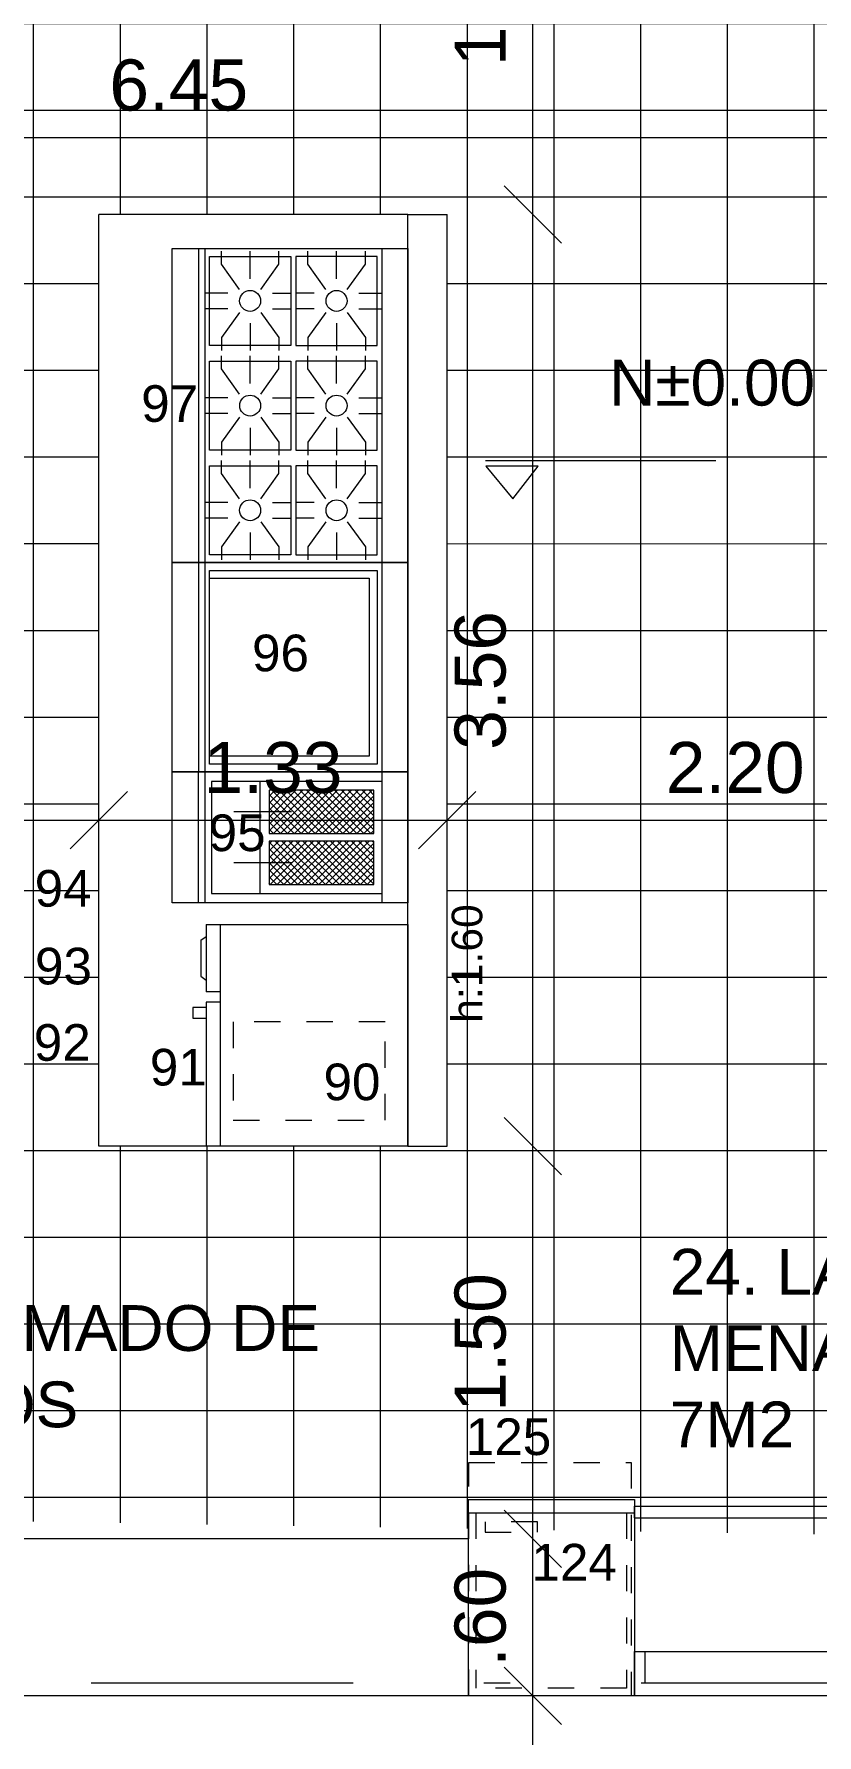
# Model space of a CAD drawing. Header units: inches. Extents: x 99003 to 99155, y 101852 to 101926.
# Drawn here: x 99048.01 to 99051, y 101903.2 to 101909.7 of the extents above; entities that cross this region are included whole.
import ezdxf

# ---------------------------------------------------------------- set-up
doc = ezdxf.new("R2010")
doc.units = ezdxf.units.IN
doc.header["$MEASUREMENT"] = 0
for name, pattern in [('DASHDOTX2', [2, 1, -0.5, 0, -0.5]), ('RAYITAS', [15, 12, -3]), ('TRAZOS2', [9.524999999999999, 6.35, -3.175])]:
    doc.linetypes.add(name, pattern=pattern)
for name, color, linetype, lineweight in [('A_EJES', 75, 'DASHDOTX2', 5), ('A_MUEB-FIJO', 3, 'Continuous', 15), ('A_PISO-ACHU', 251, 'Continuous', 0), ('A_TEXT', 154, 'Continuous', 0), ('A_TEXT-DIM', 54, 'Continuous', 13), ('A_TEXT-NIVL', 54, 'Continuous', 20), ('A_TEXT-NOTA', 53, 'Continuous', 20), ('MOBILIARIO', 3, 'Continuous', 15), ('MUROS', 7, 'Continuous', 5)]:
    doc.layers.add(name, color=color, linetype=linetype, lineweight=lineweight)
doc.styles.add('ARIAL', font='arial.ttf')
doc.styles.add('DIM', font='arial.ttf')
doc.dimstyles.new('BAN_REP_1-125', dxfattribs={"dimtxt": 0.195, "dimasz": 0.2188, "dimexe": 0.15, "dimexo": 0.03, "dimgap": 0.1, "dimtad": 1, "dimzin": 4, "dimdsep": 46, "dimtxsty": 'ARIAL', "dimblk": 'OBLIQUE', "dimcen": 0.1, "dimse1": 1, "dimse2": 1, "dimclrd": 256, "dimclre": 256, "dimclrt": 256, "dimadec": 0, "dimazin": 0, "dimtfac": 1, "dimtix": 1, "dimtofl": 0, "dimtmove": 1, "dimatfit": 3, "dimldrblk": 'OPEN90', "dimfxl": 1, "dimtolj": 1, "dimtzin": 0, "dimlwd": -1, "dimlwe": -1, "dimarcsym": 0})

# ---------------------------------------------------------------- blocks, each defined once
blk = doc.blocks.new('CM-60P15-B-flat-2')
at = {"color": 3}
for p, q in [((-85.27911252006015, 1196.954215123603), (812.437521358479, 1260.913618803675)), ((812.437521358479, 1260.913618803675), (897.7166338785391, 63.95940368007268)), ((0, 0), (-85.27911252006015, 1196.954215123603)), ((897.7166338785391, 63.95940368007268), (0, 0))]:
    blk.add_line(p, q, dxfattribs=at)
at = {"color": 2}
for p, q in [((629.6869921982798, 1187.745054894373), (626.1336611983497, 1237.618633457899)), ((773.0404677437182, 55.07663049957773), (687.7616323835246, 1252.026955483461)), ((797.977257027298, 56.8532959996719), (712.6981445072379, 1253.807511123275)), ((99.74743428690999, 7.102771860142639), (14.46832176685712, 1204.056986983746)), ((343.280040241465, 1197.407712215922), (34.05996300208062, 1175.376782856076)), ((34.05996300208062, 1175.376782856076), (58.22289096183522, 836.2325584793016)), ((81.07762799224292, 1148.658413894615), (77.52429699230561, 1198.53199245814)), ((194.7120550738982, 1101.615082833511), (187.2500599739651, 1206.349597818004)), ((300.5174835363869, 1164.292793134761), (296.9641525364568, 1214.166371698287)), ((367.4429682012196, 858.2634878391482), (343.280040241465, 1197.407712215922)), ((363.2294716676042, 1198.829044615946), (672.4495489033579, 1220.859973975534)), ((387.3923996273516, 859.684820239172), (363.2294716676042, 1198.829044615946)), ((410.2550166814835, 1172.111237080663), (406.7016856815535, 1221.984815644189)), ((486.3385312370519, 1081.51958075213), (410.2550166814835, 1172.111237080663)), ((523.8698933166306, 1125.066513113543), (516.4078982166975, 1229.801028098035)), ((567.2116310408746, 1087.281527275124), (629.6869921982798, 1187.745054894373)), ((672.4495489033579, 1220.859973975534), (696.6124768631125, 881.7157495987594)), ((157.1729127148792, 1058.067596152378), (81.07762799224292, 1148.658413894615)), ((238.0460125187019, 1063.829542675373), (300.5174835363869, 1164.292793134761)), ((113.8317454758217, 1040.713206552776), (26.55298298692651, 1034.494877302703)), ((283.3980224528132, 1052.794254792733), (353.2288127219144, 1057.769472512408)), ((443.0051442774347, 1064.165745472247), (373.1782441480536, 1059.190804912432)), ((612.5675311183368, 1076.246516552603), (699.842403463881, 1082.464568642557)), ((118.1032457915862, 980.8693567371774), (30.81281288716127, 974.6501960077821)), ((244.3281852242872, 975.5998128760511), (320.4155828164876, 885.0085334555524)), ((287.6622968124866, 992.9420703782343), (357.4930870815879, 997.9172880979095)), ((447.2694186371082, 1004.313561057749), (377.4425185077271, 999.3386204979333)), ((492.6245940823646, 993.2901281126678), (430.1531159615843, 892.8269774014543)), ((573.4976938861801, 999.0520746356624), (649.5850914783805, 908.4607952151646)), ((616.8312511582917, 1016.402112417543), (704.1061235038287, 1022.620164507497)), ((163.4589755601919, 969.8381435129158), (100.9757272723436, 869.3741542154066)), ((206.793103313852, 932.048805856517), (214.2553755736444, 827.3104007323054)), ((535.9509415565844, 955.5002361365487), (543.4132138163768, 850.7618310123371)), ((58.22289096183522, 836.2325584793016), (367.4429682012196, 858.2634878391482)), ((100.9757272723436, 869.3741542154066), (104.5296125919922, 819.4927953724418)), ((320.4155828164876, 885.0085334555524), (323.9694681361434, 835.1271746125885)), ((696.6124768631125, 881.7157495987594), (387.3923996273516, 859.684820239172)), ((430.1531159615843, 892.8269774014543), (433.7070012812401, 842.9456185584904)), ((649.5850914783805, 908.4607952151646), (653.138976798029, 858.5794363722007)), ((371.7058567618515, 798.4307541196167), (62.48577952246706, 776.3998247597701)), ((109.5034445126221, 749.6814557983089), (105.950113512692, 799.5550343618352)), ((223.1378715942774, 702.6381247372055), (215.6758764943443, 807.3726397216988)), ((328.9433000567733, 765.3158350384556), (325.3899690568433, 815.189413601981)), ((395.8687847216061, 459.2865297428425), (371.7058567618515, 798.4307541196167)), ((391.6513980482705, 799.8518093597804), (700.8714752840242, 821.8827387193678)), ((415.8143260080178, 460.7075849830062), (391.6513980482705, 799.8518093597804)), ((438.6768433142352, 773.1339947177812), (435.1235123143051, 823.0075732813066)), ((552.2957098370171, 726.0895550172372), (544.8337147370839, 830.8240700017295)), ((595.6374404545422, 688.3046689267358), (658.1128087186662, 788.7680967980677)), ((658.1128087186662, 788.7680967980677), (654.5594777187362, 838.6416753615931)), ((700.8714752840242, 821.8827387193678), (725.0344032437788, 482.7385143425936)), ((62.48577952246706, 776.3998247597701), (86.64870748222165, 437.2556003829959)), ((185.5987221285541, 659.0907378039892), (109.5034445126221, 749.6814557983089)), ((266.4718219323695, 664.8526843269838), (328.9433000567733, 765.3158350384556)), ((514.7565603749172, 682.5421680842783), (438.6768433142352, 773.1339947177812)), ((311.8238389731996, 653.8172966964275), (381.6546292423009, 658.7925144161027)), ((471.4309607978139, 665.1887873759415), (401.6040606684328, 660.2138468161265)), ((641.0011279145328, 677.2701127757591), (728.2682199842602, 683.4876105462517)), ((142.2575619962081, 641.7362484564701), (54.97490936759277, 635.5176420465368)), ((316.0878361730138, 593.9690024216479), (385.9186264421151, 598.9442201413231)), ((475.6949579976281, 605.3404931011628), (405.8641677285268, 600.3652753814877)), ((521.0504106027511, 594.3131700163622), (458.5749425945978, 493.8497350349435)), ((601.9235104065665, 600.0751165393576), (678.0109079990216, 509.48383711523)), ((645.2570676789328, 617.4251543176088), (732.5319400244771, 623.6432064075634)), ((146.5290623122273, 581.8923986372429), (59.23862940780964, 575.6732379078485)), ((191.8847920805783, 570.8611854166111), (129.4015437929847, 470.3971961154721)), ((235.2189198342385, 533.0718477602122), (242.6811920940308, 428.3334426359997)), ((272.7540017446736, 576.6228547797455), (348.8413993371287, 486.0315753556188)), ((564.3767580769709, 556.523278040243), (571.8390303367632, 451.7848729160314)), ((86.64870748222165, 437.2556003829959), (395.8687847216061, 459.2865297428425)), ((129.4015437929847, 470.3971961154721), (132.9554291123786, 420.5158372761362)), ((348.8413993371287, 486.0315753556188), (352.3952846565226, 436.1502165162829)), ((725.0344032437788, 482.7385143425936), (415.8143260080178, 460.7075849830062)), ((458.5749425945978, 493.8497350349435), (462.1288279139844, 443.9683761956085)), ((678.0109079990216, 509.48383711523), (681.5647933184155, 459.602478275895)), ((400.1330590815342, 399.4343453247147), (90.91298184214975, 377.4034159648691)), ((137.9306468320501, 350.6850470070367), (134.3773158321201, 400.5586255705621)), ((251.5647967538462, 303.6456060856526), (244.1030788137723, 408.3762309304257)), ((357.3705023762013, 366.3194262471834), (353.8171713762713, 416.1930048107088)), ((424.2957098814295, 60.29401108765978), (400.1330590815342, 399.4343453247147)), ((420.0824905076734, 400.8556777247386), (729.3025677434271, 422.8866070843269)), ((444.2451413075687, 61.71534348768364), (420.0824905076734, 400.8556777247386)), ((467.108035521298, 374.1378701930844), (463.554704521368, 424.0114487566107)), ((580.7304152760189, 327.0975906854037), (573.268697335945, 431.8282155301777)), ((686.5477913175273, 389.772242326515), (682.9944603175973, 439.6458208900413)), ((729.3025677434271, 422.8866070843269), (753.4652185433224, 83.74627284727194)), ((90.91298184214975, 377.4034159648691), (115.0756326420451, 38.2630817278141)), ((214.0259244479748, 260.0943290127161), (137.9306468320501, 350.6850470070367)), ((294.8990242517975, 265.8562755357107), (357.3705023762013, 366.3194262471834)), ((543.1915429701476, 283.5463136124681), (467.108035521298, 374.1378701930844)), ((624.0646427739703, 289.3082601354627), (686.5477913175273, 389.772242326515)), ((499.8578859573827, 266.1962687243886), (430.0309858280016, 261.2213281645736)), ((669.4280530740944, 278.2775941242062), (756.695145143829, 284.4950918946988)), ((170.6844871557696, 242.7437298049163), (83.40183452716155, 236.525123394983)), ((340.2507641327684, 254.8247780448737), (410.0815544018697, 259.7999957645488)), ((344.5150384926965, 194.9725936267469), (414.3458287617977, 199.947811346422)), ((504.122160317318, 206.3440843062608), (434.2952601879369, 201.3691437464458)), ((549.4776129224338, 195.3167612214611), (487.0061348016607, 94.85361051024756)), ((630.3507127262492, 201.0787077444556), (706.44589059789, 110.4879826436782)), ((673.6839928385016, 218.4326356660549), (760.9588651840459, 224.6506877560096)), ((174.9559874717961, 182.899879985689), (85.17576578018634, 176.5033298662484)), ((220.311994400261, 171.8647766217091), (157.8287461124128, 71.40078732419897)), ((263.6458449940619, 134.0793291050295), (271.1081172538543, 29.34092398081793)), ((301.1812040643563, 177.6264459848444), (377.2686016565567, 87.03516656434567)), ((592.8114635162347, 157.5313137047815), (600.273735776027, 52.79290858056902)), ((157.8287461124128, 71.40078732419897), (161.3823542722021, 21.52331862095434)), ((377.2686016565567, 87.03516656434567), (380.8222098163533, 37.15769786110104)), ((753.4652185433224, 83.74627284727194), (444.2451413075687, 61.71534348768364)), ((487.0061348016607, 94.85361051024756), (490.55974296145, 44.97614180700202)), ((706.44589059789, 110.4879826436782), (709.9994987576792, 60.61051394043261)), ((115.0756326420451, 38.2630817278141), (424.2957098814295, 60.29401108765978))]:
    blk.add_line(p, q, dxfattribs=at)
for centre, radius in [((200.7524406139419, 1016.833889414874), 40), ((529.9102788566743, 1040.285319694905), 40), ((229.1782571343283, 617.8569313185681), 40), ((558.3360953770607, 641.3083615985997), 40), ((586.7710779761837, 242.312507123419), 40.0038999999997), ((257.605459454011, 218.860522523667), 40.0038999999997)]:
    blk.add_circle(centre, radius, dxfattribs=at)
blk = doc.blocks.new('SCC-61')
at = {"color": 0, "linetype": 'ByBlock'}
for p, q in [((3.609557097661309e-09, -770.9999999957518), (0, 0)), ((0, 0), (846.99999999998, 1.13686837721616e-10)), ((846.99999999998, 1.13686837721616e-10), (847.000000003618, -770.9999999921138)), ((0, -716.9999999999845), (846.99999999998, -716.9999999998709)), ((3.609557097661309e-09, -770.9999999957518), (257.0000000036146, -771.0000000026866)), ((257.0000000033588, -717.0000000000982), (257.0000000036146, -771.0000000026866)), ((297.0000000033792, -716.9999999999277), (297.0000000036066, -770.9999999999013)), ((297.0000000036066, -770.9999999999013), (846.99999999998, -770.9999999998445))]:
    blk.add_line(p, q, dxfattribs=at)
at = {"color": 4, "linetype": 'ByBlock'}
for p, q in [((60.00000000361183, -790.9999999985189), (45.00000000362547, -770.9999999955244)), ((197.0000000036123, -791.0000000042601), (212.0000000036271, -771.0000000028572)), ((317.0000000036168, -770.9999999999013), (317.0000000036168, -820.9999999999127)), ((357.0000000040636, -820.9999999999127), (357.0000000040636, -770.9999999999013)), ((60.00000000361183, -790.9999999985189), (197.0000000036123, -791.0000000042601)), ((317.0000000036168, -820.9999999999127), (357.0000000040636, -820.9999999999127))]:
    blk.add_line(p, q, dxfattribs=at)
at = {"color": 4, "linetype": 'TRAZOS2'}
blk.add_lwpolyline([(746.9999999999898, -666.9999999998688), (746.9999999999898, -86.99999999989791), (371.9999999999898, -86.99999999989791), (371.9999999999898, -666.9999999998688)], close=True, dxfattribs=at)
blk = doc.blocks.new('CM-01F10-B')
at = {"color": 0, "linetype": 'ByBlock'}
for p, q in [((0, -899.7427684827562), (0, 0.2533315181062789)), ((0, 0.2533315181062789), (800.0078000004578, 0.2533315181062789)), ((800.0078000004578, 0.2533315181062789), (800.0078000004578, -899.7427684827562)), ((800.0078000004578, -899.7427684827562), (0, -899.7427684827562))]:
    blk.add_line(p, q, dxfattribs=at)
at = {"color": 2, "linetype": 'ByBlock'}
for p, q in [((0.007800001185387373, -99.74666848043853), (799.992200001725, -99.74666848043853)), ((29.98830000069574, -117.2505684827775), (769.9960999998439, -117.2505684827775)), ((29.98830000069574, -757.2623684810969), (29.98830000069574, -117.2584684810863)), ((769.9960999998439, -117.2505684827775), (769.9960999998439, -757.2623684810969)), ((0.01170000177808106, -774.7466684833489), (799.992200001725, -774.7466684833489)), ((769.9960999998439, -757.2623684810969), (29.98830000069574, -757.2623684810969)), ((0.01170000177808106, -799.7466684811661), (799.992200001725, -799.7466684811661))]:
    blk.add_line(p, q, dxfattribs=at)
at = {"color": 4, "linetype": 'ByBlock'}
for p, q in [((59.98050000198418, -757.2623684810969), (59.98050000198418, -147.2584684835601)), ((59.98050000198418, -147.2584684835601), (739.9844000028679, -147.2584684835601)), ((739.9844000028679, -147.2584684835601), (739.9844000028679, -757.2623684810969))]:
    blk.add_line(p, q, dxfattribs=at)
blk = doc.blocks.new('FE-30L06-B-C')
at = {"linetype": 'ByBlock'}
h = blk.add_hatch(dxfattribs=at)
h.set_pattern_fill('ANSI37', color=4, scale=150, style=0)
h.set_pattern_definition([(45, (0, 0), (-13.25825214724776, 13.25825214724777), []), (135, (0, 0), (-13.25825214724777, -13.25825214724776), [])])
h.paths.add_polyline_path([(234.9843999982113, -130.0039000016113), (69.98829999793087, -130.0039000016113), (69.98829999793087, -530.0117000006139), (234.9843999982113, -530.0117000006139)])
h = blk.add_hatch(dxfattribs=at)
h.set_pattern_fill('ANSI37', color=4, scale=150, style=0)
h.set_pattern_definition([(135, (500.0429999963671, 0), (13.25825214724776, 13.25825214724777), []), (45.00000000000001, (500.0429999963671, 0), (13.25825214724777, -13.25825214724776), [])])
h.paths.add_polyline_path([(265.0585999981558, -130.0039000016113), (430.0546999984363, -130.0039000016113), (430.0546999984363, -530.0117000006139), (265.0585999981558, -530.0117000006139)])
at = {"color": 0, "linetype": 'ByBlock'}
for p, q in [((0, 0), (499.9921999988146, 0)), ((0, -900.0000000014552), (0, 0)), ((499.9921999988146, 0), (499.9921999988146, -900.0000000014552)), ((499.9921999988146, -900.0000000014552), (0, -900.0000000014552))]:
    blk.add_line(p, q, dxfattribs=at)
at = {"color": 2, "linetype": 'ByBlock'}
for p, q in [((0, -100.0000000021828), (499.9921999988146, -100.0000000021828)), ((36.05469999820343, -100.0038999991375), (36.05469999820343, -749.9922000024526)), ((463.9882999981637, -749.9922000024526), (463.9882999981637, -100.0038999991375)), ((69.98829999793088, -130.0039000016113), (69.98829999793088, -530.0117000006139)), ((234.9843999982113, -130.0039000016113), (69.98829999793088, -130.0039000016113)), ((234.9843999982113, -530.0117000006139), (234.9843999982113, -130.0039000016113)), ((264.9843999970471, -130.0039000016113), (264.9843999970471, -530.0117000006139)), ((429.988299998513, -130.0039000016113), (264.9843999970471, -130.0039000016113)), ((429.988299998513, -530.0117000006139), (429.988299998513, -130.0039000016113)), ((152.4726999996346, -445.011700001487), (152.4726999996346, -665.0078000020585)), ((347.4726999993436, -445.011700001487), (347.4726999993436, -665.0078000020585)), ((38.8671999971848, -565.0077999998757), (463.9882999981637, -565.0077999998757)), ((69.98829999793088, -530.0117000006139), (234.9843999982113, -530.0117000006139)), ((264.9843999970471, -530.0117000006139), (429.988299998513, -530.0117000006139)), ((0, -775.0039000020479), (499.9921999988146, -775.0039000020479)), ((36.05469999820343, -749.9922000024526), (463.9882999981637, -749.9922000024526)), ((499.9921999988146, -799.9999999992724), (0, -799.9999999992724))]:
    blk.add_line(p, q, dxfattribs=at)
at = {"linetype": 'ByBlock'}
blk.add_line((0, -900.0000000014552), (0, -900.0000000014552), dxfattribs=at)
blk = doc.blocks.new('ACTIVAIR-flat-1')
at = {"color": 4, "linetype": 'RAYITAS'}
for p, q in [((-618.4323746032096, -44.06129869441361), (0, 0)), ((0, 0), (63.368422264728, -889.4218967071724)), ((-555.0639523384816, -933.4831954015935), (-618.4323746032096, -44.06129869441361)), ((63.368422264728, -889.4218967071724), (-555.0639523384816, -933.4831954015935))]:
    blk.add_line(p, q, dxfattribs=at)
blk = doc.blocks.new('MV-120-7-flat-1')
at = {"color": 3}
for p, q in [((-1196.971731509533, -85.28034940708108), (0, 0)), ((-2.619344741106033e-10, 3.628883860073984e-09), (12.08104667561565, -169.566277088448)), ((-1145.442593500018, -808.4468226124047), (-1196.965886328064, -85.2799329568802)), ((48.32501818168384, -678.276778769329), (51.52329282804567, -723.1668896555245)), ((51.52329282804567, -723.1668896555245), (-1145.442593500018, -808.4468226124047))]:
    blk.add_line(p, q, dxfattribs=at)
at = {"color": 2}
for p, q in [((-36.34636381788732, -52.70457261273032), (-1193.419232448927, -135.1422575878516)), ((-27.81781620287802, -172.4089415204078), (-36.34636381788732, -52.70457261273032)), ((12.08104667561565, -169.566277088448), (-1095.114353219389, -248.4503543639248)), ((-1095.114353219389, -248.4503543639248), (-1058.870381723951, -757.1608560492098)), ((48.32501818168384, -678.276778769329), (-1058.870381723951, -757.1608560492098))]:
    blk.add_line(p, q, dxfattribs=at)
blk = doc.blocks.new('ECO-545-D-flat-1')
at = {"color": 3}
for p, q in [((0, 0), (633.3944481823055, 45.12729785643319)), ((53.29995809808315, -748.1036789554923), (0, 0)), ((686.6944062803886, -702.9763810991158), (633.3944481823055, 45.12729785643319)), ((683.1410757405174, -653.102802502015), (49.74662755820464, -698.2301003583916)), ((686.6944062803886, -702.9763810991158), (53.29995809808315, -748.1036789554923))]:
    blk.add_line(p, q, dxfattribs=at)
at = {"color": 4, "linetype": 'TRAZOS2'}
for p, q in [((32.05614548214362, -27.79214883426903), (605.6022993479783, 13.07115237431526)), ((653.2169285823184, -655.2348008259364), (605.6022993479783, 13.07115237431526)), ((79.67077471639641, -696.0981020344702), (32.05614548214362, -27.79214883426903))]:
    blk.add_line(p, q, dxfattribs=at)
blk.add_lwpolyline([(416.3237777983668, -637.0239493454515), (615.8180921864987, -622.8106271859624), (612.9754277545944, -582.9117643083364), (413.4811133664698, -597.1250864678254)], close=True, dxfattribs=at)
blk = doc.blocks.new('_Oblique')
at = {"color": 0, "linetype": 'ByBlock', "lineweight": -2}
blk.add_line((-0.5, -0.5), (0.5, 0.5), dxfattribs=at)
blk = doc.blocks.new('*D184')
at = {"layer": 'A_TEXT-DIM', "transparency": 16777216}
blk.add_line((99045.34223793684, 101909.3037198899), (99051.7922323486, 101909.3037198899), dxfattribs=at)
at = {"layer": 'DEFPOINTS', "color": 0, "transparency": 16777216}
for p in [(99045.34223793684, 101909.5548151485), (99051.7922323486, 101909.5244181835), (99051.7922323486, 101909.3037198899)]:
    blk.add_point(p, dxfattribs=at)
at = {"layer": 'A_TEXT-DIM', "transparency": 16777216, "xscale": 0.2188, "yscale": 0.2188, "zscale": 0.2188, "rotation": 180}
blk.add_blockref('_Oblique', (99045.34223793684, 101909.3037198899), dxfattribs=at)
at = {"layer": 'A_TEXT-DIM', "transparency": 16777216, "xscale": 0.2188, "yscale": 0.2188, "zscale": 0.2188}
blk.add_blockref('_Oblique', (99051.7922323486, 101909.3037198899), dxfattribs=at)
at = {"layer": 'A_TEXT-DIM', "transparency": 16777216, "insert": (99048.56723514272, 101909.5032816225), "char_height": 0.195, "attachment_point": 5, "style": 'ARIAL'}
blk.add_mtext('\\A1;6.45', dxfattribs=at)
blk = doc.blocks.new('_Open90')
at = {"color": 0, "linetype": 'ByBlock', "lineweight": -2}
for p, q in [((-0.5, 0.5), (0, 0)), ((0, 0), (-1, 0)), ((0, 0), (-0.5, -0.5))]:
    blk.add_line(p, q, dxfattribs=at)
blk = doc.blocks.new('*D210')
at = {"layer": 'A_TEXT-DIM', "transparency": 16777216}
blk.add_line((99045.34181121991, 101906.6958062944), (99048.26230567865, 101906.6958062944), dxfattribs=at)
at = {"layer": 'DEFPOINTS', "color": 0, "transparency": 16777216}
for p in [(99048.26230567865, 101906.6958062944), (99048.26230567865, 101906.4831890765), (99045.34181121991, 101906.417206585)]:
    blk.add_point(p, dxfattribs=at)
at = {"layer": 'A_TEXT-DIM', "transparency": 16777216, "xscale": 0.2188, "yscale": 0.2188, "zscale": 0.2188, "rotation": 180}
blk.add_blockref('_Oblique', (99045.34181121991, 101906.6958062944), dxfattribs=at)
at = {"layer": 'A_TEXT-DIM', "transparency": 16777216, "xscale": 0.2188, "yscale": 0.2188, "zscale": 0.2188}
blk.add_blockref('_Oblique', (99048.26230567865, 101906.6958062944), dxfattribs=at)
at = {"layer": 'A_TEXT-DIM', "transparency": 16777216, "insert": (99046.80205844928, 101906.895368027), "char_height": 0.195, "attachment_point": 5, "style": 'ARIAL'}
blk.add_mtext('\\A1;2.92', dxfattribs=at)
blk = doc.blocks.new('*D211')
at = {"layer": 'A_TEXT-DIM', "transparency": 16777216}
blk.add_line((99048.26230567865, 101906.6958062944), (99049.59230454324, 101906.6958062944), dxfattribs=at)
at = {"layer": 'DEFPOINTS', "color": 0, "transparency": 16777216}
for p in [(99049.59230454324, 101906.6958062944), (99048.26230567865, 101906.4831890765), (99049.59230454324, 101906.3859070193)]:
    blk.add_point(p, dxfattribs=at)
at = {"layer": 'A_TEXT-DIM', "transparency": 16777216, "xscale": 0.2188, "yscale": 0.2188, "zscale": 0.2188, "rotation": 180}
blk.add_blockref('_Oblique', (99048.26230567865, 101906.6958062944), dxfattribs=at)
at = {"layer": 'A_TEXT-DIM', "transparency": 16777216, "xscale": 0.2188, "yscale": 0.2188, "zscale": 0.2188}
blk.add_blockref('_Oblique', (99049.59230454324, 101906.6958062944), dxfattribs=at)
at = {"layer": 'A_TEXT-DIM', "transparency": 16777216, "insert": (99048.92730511095, 101906.8954345345), "char_height": 0.195, "attachment_point": 5, "style": 'ARIAL'}
blk.add_mtext('\\A1;1.33', dxfattribs=at)
blk = doc.blocks.new('*D212')
at = {"layer": 'A_TEXT-DIM', "transparency": 16777216}
blk.add_line((99049.59230454324, 101906.6958062944), (99051.792237939, 101906.6958062944), dxfattribs=at)
at = {"layer": 'DEFPOINTS', "color": 0, "transparency": 16777216}
for p in [(99051.792237939, 101906.6958062944), (99049.59230454324, 101906.3859070193), (99051.792237939, 101905.8612002187)]:
    blk.add_point(p, dxfattribs=at)
at = {"layer": 'A_TEXT-DIM', "transparency": 16777216, "xscale": 0.2188, "yscale": 0.2188, "zscale": 0.2188, "rotation": 180}
blk.add_blockref('_Oblique', (99049.59230454324, 101906.6958062944), dxfattribs=at)
at = {"layer": 'A_TEXT-DIM', "transparency": 16777216, "xscale": 0.2188, "yscale": 0.2188, "zscale": 0.2188}
blk.add_blockref('_Oblique', (99051.792237939, 101906.6958062944), dxfattribs=at)
at = {"layer": 'A_TEXT-DIM', "transparency": 16777216, "insert": (99050.69227124112, 101906.895368027), "char_height": 0.195, "attachment_point": 5, "style": 'ARIAL'}
blk.add_mtext('\\A1;2.20', dxfattribs=at)
blk = doc.blocks.new('*D320')
at = {"layer": 'A_TEXT-DIM', "transparency": 16777216}
blk.add_line((99049.91882824016, 101898.3493188232), (99049.91882824016, 101903.3491420881), dxfattribs=at)
at = {"layer": 'DEFPOINTS', "color": 0, "transparency": 16777216}
for p in [(99049.91882824016, 101903.3491420881), (99051.24590422108, 101903.3491420881), (99051.79225912744, 101898.3493188232)]:
    blk.add_point(p, dxfattribs=at)
at = {"layer": 'A_TEXT-DIM', "transparency": 16777216, "xscale": 0.2188, "yscale": 0.2188, "zscale": 0.2188}
for p, rotation in [((99049.91882824016, 101903.3491420881), 90), ((99049.91882824016, 101898.3493188232), 270)]:
    blk.add_blockref('_Oblique', p, dxfattribs=dict(at, rotation=rotation))
at = {"layer": 'A_TEXT-DIM', "transparency": 16777216, "insert": (99049.71926650753, 101900.8492304557), "char_height": 0.195, "attachment_point": 5, "rotation": 90, "style": 'ARIAL'}
blk.add_mtext('\\A1;5.00', dxfattribs=at)
blk = doc.blocks.new('*D321')
at = {"layer": 'A_TEXT-DIM', "transparency": 16777216}
blk.add_line((99049.91882824016, 101903.3491420881), (99049.91882824016, 101903.9493948356), dxfattribs=at)
at = {"layer": 'DEFPOINTS', "color": 0, "transparency": 16777216}
for p in [(99049.91882824016, 101903.9493948356), (99051.57109405387, 101903.9493948356), (99051.24590422108, 101903.3491420881)]:
    blk.add_point(p, dxfattribs=at)
at = {"layer": 'A_TEXT-DIM', "transparency": 16777216, "xscale": 0.2188, "yscale": 0.2188, "zscale": 0.2188}
for p, rotation in [((99049.91882824016, 101903.9493948356), 90), ((99049.91882824016, 101903.3491420881), 270)]:
    blk.add_blockref('_Oblique', p, dxfattribs=dict(at, rotation=rotation))
at = {"layer": 'A_TEXT-DIM', "transparency": 16777216, "insert": (99049.71926650753, 101903.6492684619), "char_height": 0.195, "attachment_point": 5, "rotation": 90, "style": 'ARIAL'}
blk.add_mtext('\\A1;.60', dxfattribs=at)
blk = doc.blocks.new('*D322')
at = {"layer": 'A_TEXT-DIM', "transparency": 16777216}
blk.add_line((99049.91882824016, 101903.9493948356), (99049.91882824016, 101905.4494181763), dxfattribs=at)
at = {"layer": 'DEFPOINTS', "color": 0, "transparency": 16777216}
for p in [(99049.59229361251, 101905.4494181763), (99049.91882824016, 101905.4494181763), (99051.57109405387, 101903.9493948356)]:
    blk.add_point(p, dxfattribs=at)
at = {"layer": 'A_TEXT-DIM', "transparency": 16777216, "xscale": 0.2188, "yscale": 0.2188, "zscale": 0.2188}
for p, rotation in [((99049.91882824016, 101905.4494181763), 90), ((99049.91882824016, 101903.9493948356), 270)]:
    blk.add_blockref('_Oblique', p, dxfattribs=dict(at, rotation=rotation))
at = {"layer": 'A_TEXT-DIM', "transparency": 16777216, "insert": (99049.71926650753, 101904.699406506), "char_height": 0.195, "attachment_point": 5, "rotation": 90, "style": 'ARIAL'}
blk.add_mtext('\\A1;1.50', dxfattribs=at)
blk = doc.blocks.new('*D323')
at = {"layer": 'A_TEXT-DIM', "transparency": 16777216}
blk.add_line((99049.91882824016, 101905.4494181763), (99049.91882824016, 101909.0095653698), dxfattribs=at)
at = {"layer": 'DEFPOINTS', "color": 0, "transparency": 16777216}
for p in [(99049.59233516676, 101909.0095653698), (99049.91882824016, 101909.0095653698), (99049.59229361251, 101905.4494181763)]:
    blk.add_point(p, dxfattribs=at)
at = {"layer": 'A_TEXT-DIM', "transparency": 16777216, "xscale": 0.2188, "yscale": 0.2188, "zscale": 0.2188}
for p, rotation in [((99049.91882824016, 101909.0095653698), 90), ((99049.91882824016, 101905.4494181763), 270)]:
    blk.add_blockref('_Oblique', p, dxfattribs=dict(at, rotation=rotation))
at = {"layer": 'A_TEXT-DIM', "transparency": 16777216, "insert": (99049.71920000002, 101907.2294917731), "char_height": 0.195, "attachment_point": 5, "rotation": 90, "style": 'ARIAL'}
blk.add_mtext('\\A1;3.56', dxfattribs=at)
blk = doc.blocks.new('*D324')
at = {"layer": 'A_TEXT-DIM', "transparency": 16777216}
blk.add_line((99049.91882824016, 101909.0095653698), (99049.91882824016, 101910.6744267633), dxfattribs=at)
at = {"layer": 'DEFPOINTS', "color": 0, "transparency": 16777216}
for p in [(99049.91882824016, 101910.6744267633), (99050.05721778193, 101910.6744267633), (99049.59233516676, 101909.0095653698)]:
    blk.add_point(p, dxfattribs=at)
at = {"layer": 'A_TEXT-DIM', "transparency": 16777216, "xscale": 0.2188, "yscale": 0.2188, "zscale": 0.2188}
for p, rotation in [((99049.91882824016, 101910.6744267633), 90), ((99049.91882824016, 101909.0095653698), 270)]:
    blk.add_blockref('_Oblique', p, dxfattribs=dict(at, rotation=rotation))
at = {"layer": 'A_TEXT-DIM', "transparency": 16777216, "insert": (99049.71926650753, 101909.8419960665), "char_height": 0.195, "attachment_point": 5, "rotation": 90, "style": 'ARIAL'}
blk.add_mtext('\\A1;1.66', dxfattribs=at)
blk = doc.blocks.new('NIVEL ARQUITECTONICO')
at = {"layer": 'A_TEXT-NIVL'}
blk.add_line((-0.8278444283082962, -0.07318509043433608), (-0.3880389129810311, -0.07318509043433608), dxfattribs=at)
blk.add_lwpolyline([(-0.7760778259620622, -0.1463701808686722), (-0.7272889044627391, -0.08387018086878584), (-0.8272889044627334, -0.08387018086867215)], close=True, dxfattribs=at)
at = {"layer": 'A_TEXT-NOTA', "linetype": 'Continuous', "style": 'ARIAL'}
blk.add_attdef('Q', (-0.683980593433887, -0.05730776145977856), '', height=0.04375, dxfattribs=at)

msp = doc.modelspace()

# ---------------------------------------------------------------- hatches: boundary and pattern name
at = {"layer": 'A_PISO-ACHU'}
h = msp.add_hatch(dxfattribs=at)
h.set_pattern_fill('NET', color=256, scale=2.65, angle=89.99933137476934)
h.set_pattern_definition([(89.99933137476935, (98926.11393561296, 101996.5282098633), (-0.3312499999774449, 3.865592012784213e-06), []), (179.9993313747693, (98926.11393561296, 101996.5282098633), (-3.865592012811968e-06, -0.3312499999774449), [])])
h.paths.add_polyline_path([(99054.54223794027, 101903.5993137328), (99054.54223421354, 101903.6300454291), (99054.54223793562, 101903.8831925873), (99054.54223794027, 101903.658690628), (99054.54223794027, 101903.9493948355), (99052.69224231911, 101903.9493948355), (99052.55465571454, 101903.9493948356), (99052.26069133796, 101903.9493948356), (99052.05724085998, 101903.9493380633), (99045.59233098992, 101904.0550746102), (99045.34223793956, 101904.0550746097), (99045.34246817112, 101904.8395177517), (99046.04134814194, 101904.8393126327), (99046.0422379282, 101909.599509784), (99045.89223208296, 101909.5995115345), (99045.89223655566, 101909.9827845788), (99045.34223792728, 101909.9827845777), (99045.3415633626, 101910.7994817832), (99047.59222509043, 101910.7994555186), (99047.59222188126, 101910.524455519), (99049.45721602024, 101910.5244337547), (99049.45721777069, 101910.674433754), (99050.65721777055, 101910.6744197505), (99050.657232091, 101911.3994197505), (99051.79223792447, 101911.3993973315), (99051.79223333404, 101908.4494181766), (99049.59232862294, 101908.4494438489), (99049.5923351594, 101909.0095653577), (99048.26233515947, 101909.0095808784), (99048.2622936136, 101905.449433685), (99049.5922936135, 101905.4494181643), (99049.59232862294, 101908.4494438489), (99051.79223333404, 101908.4494181766), (99051.79223333346, 101905.4494181764), (99051.94223794082, 101905.4494181764), (99051.94223794056, 101905.5494181751), (99054.54223794027, 101905.5494181768)])

# ---------------------------------------------------------------- linework, layer by layer
at = {"layer": 'A_EJES'}
msp.add_line((99044.03279638352, 101903.3994181982), (99058.78846172972, 101903.3994181982), dxfattribs=at)
at = {"layer": 'A_MUEB-FIJO', "lineweight": 9}
msp.add_line((99052.05722799222, 101903.3493380607), (99045.5922338533, 101903.3494135284), dxfattribs=at)
msp.add_lwpolyline([(99049.67223903109, 101903.9493659075), (99045.94224668923, 101903.9494094442), (99045.94224776124, 101904.0412401681)], dxfattribs=at)
at = {"layer": 'MOBILIARIO', "color": 4, "linetype": 'TRAZOS2'}
for p, q in [((99048.26229361258, 101905.4494337002), (99048.26233516689, 101909.0095808936)), ((99049.44233516676, 101909.0095671206), (99048.26233516689, 101909.0095808936)), ((99049.44229361249, 101905.4494199271), (99048.26229361258, 101905.4494337002))]:
    msp.add_line(p, q, dxfattribs=at)
at = {"layer": 'MUROS'}
for p, q in [((99049.44229361246, 101905.4494199271), (99049.44233516676, 101909.0095671206)), ((99049.44229361246, 101905.4494199271), (99049.44233516676, 101909.0095671206)), ((99049.44233516676, 101909.0095671206), (99049.59233516676, 101909.0095653698)), ((99049.59229361248, 101905.4494181763), (99049.59233516676, 101909.0095653698)), ((99049.44229361249, 101905.4494199271), (99049.59229361251, 101905.4494181763))]:
    msp.add_line(p, q, dxfattribs=at)

# ---------------------------------------------------------------- block references
at = {"color": 1}
ref = msp.add_blockref('NIVEL ARQUITECTONICO', (99051.39486647879, 101908.2161851173), dxfattribs=dict(at, xscale=2, yscale=2, zscale=2))
ref.add_attrib('Q', 'N±0.00', (99050.21109975697, 101908.2796944331), dxfattribs={"layer": 'A_TEXT-NOTA', "linetype": 'Continuous', "height": 0.175, "style": 'ARIAL'})
at = {"layer": 'A_MUEB-FIJO', "lineweight": 9, "xscale": 0.001, "yscale": 0.001, "zscale": 0.001}
for name, p, rotation in [('CM-60P15-B-flat-2', (99049.44233364912, 101908.8795671292), 175.9240791455188), ('CM-01F10-B', (99049.4420663114, 101907.6795787825), 269.9993286108411), ('FE-30L06-B-C', (99049.44231025892, 101906.8795709796), 269.9993286108408), ('SCC-61', (99049.4423034983, 101906.2964199271), 269.9993312372807), ('ACTIVAIR-flat-1', (99049.67466844409, 101903.3497351798), 175.9240792807329), ('MV-120-7-flat-1', (99050.30723202741, 101903.349153042), 175.9240792807329), ('ECO-545-D-flat-1', (99050.30723202691, 101903.349153042), 175.9240792807329)]:
    msp.add_blockref(name, p, dxfattribs=dict(at, rotation=rotation))

# ---------------------------------------------------------------- texts
at = {"layer": 'A_TEXT', "style": 'DIM'}
for s, p in [('97  ', (99048.42375621434, 101908.2174286082)), ('96  ', (99048.84697685011, 101907.2643602218)), ('95  ', (99048.68127247426, 101906.5771287086)), ('94  ', (99048.01682532106, 101906.364886511)), ('93  ', (99048.01810979894, 101906.0678391042)), ('92  ', (99048.01358043436, 101905.776001083)), ('91  ', (99048.4566747265, 101905.6815813694)), ('90  ', (99049.11998540972, 101905.6252990977)), ('125 ', (99049.66333493078, 101904.2695147246)), ('124 ', (99049.91411860254, 101903.7900611161))]:
    msp.add_text(s, height=0.14, dxfattribs=at).set_placement(p)
at = {"layer": 'A_TEXT', "insert": (99049.60959505592, 101905.9211633625), "char_height": 0.11665, "width": 2.742271740324213, "attachment_point": 1, "rotation": 89.99999999999996, "style": 'DIM'}
msp.add_mtext('h:1.60', dxfattribs=at)
at = {"layer": 'A_TEXT', "char_height": 0.175, "width": 2.003367905505002, "attachment_point": 1, "style": 'DIM'}
for s, insert in [('24. LAVADO DE MENAJE\\P7M2', (99050.4420413823, 101905.0574123707)), ('26. ARMADO DE PLATOS\\P8.4M2', (99047.21893846762, 101904.8421869799))]:
    msp.add_mtext(s, dxfattribs=dict(at, insert=insert))

# ---------------------------------------------------------------- dimensions: what is measured, and where the dimension line sits
at = {"layer": 'A_TEXT-DIM'}
for base, p1, p2, picture, middle in [((99049.91882824016, 101910.6744267633), (99049.59233516676, 101909.0095653698), (99050.05721778193, 101910.6744267633), '*D324', (99049.71926650753, 101909.8419960665)), ((99049.91882824016, 101909.0095653698), (99049.59229361251, 101905.4494181763), (99049.59233516676, 101909.0095653698), '*D323', (99049.71920000002, 101907.2294917731)), ((99049.91882824016, 101905.4494181763), (99051.57109405387, 101903.9493948356), (99049.59229361251, 101905.4494181763), '*D322', (99049.71926650753, 101904.699406506)), ((99049.91882824016, 101903.9493948356), (99051.24590422108, 101903.3491420881), (99051.57109405387, 101903.9493948356), '*D321', (99049.71926650753, 101903.6492684619)), ((99049.91882824016, 101903.3491420881), (99051.79225912744, 101898.3493188232), (99051.24590422108, 101903.3491420881), '*D320', (99049.71926650753, 101900.8492304557))]:
    dim = msp.add_linear_dim(base=base, p1=p1, p2=p2, angle=90, dimstyle='BAN_REP_1-125', dxfattribs=at)
    dim.commit()
    dim.dimension.update_dxf_attribs({"geometry": picture, "text_midpoint": middle})
for base, p1, p2, picture, middle in [((99051.7922323486, 101909.3037198899), (99045.34223793684, 101909.5548151485), (99051.7922323486, 101909.5244181835), '*D184', (99048.56723514272, 101909.5032816225)), ((99048.26230567865, 101906.6958062944), (99045.34181121991, 101906.417206585), (99048.26230567865, 101906.4831890765), '*D210', (99046.80205844928, 101906.895368027)), ((99049.59230454324, 101906.6958062944), (99048.26230567865, 101906.4831890765), (99049.59230454324, 101906.3859070193), '*D211', (99048.92730511095, 101906.8954345345)), ((99051.792237939, 101906.6958062944), (99049.59230454324, 101906.3859070193), (99051.792237939, 101905.8612002187), '*D212', (99050.69227124112, 101906.895368027))]:
    dim = msp.add_linear_dim(base=base, p1=p1, p2=p2, dimstyle='BAN_REP_1-125', dxfattribs=at)
    dim.commit()
    dim.dimension.update_dxf_attribs({"geometry": picture, "text_midpoint": middle})

doc.saveas('drawing.dxf')
